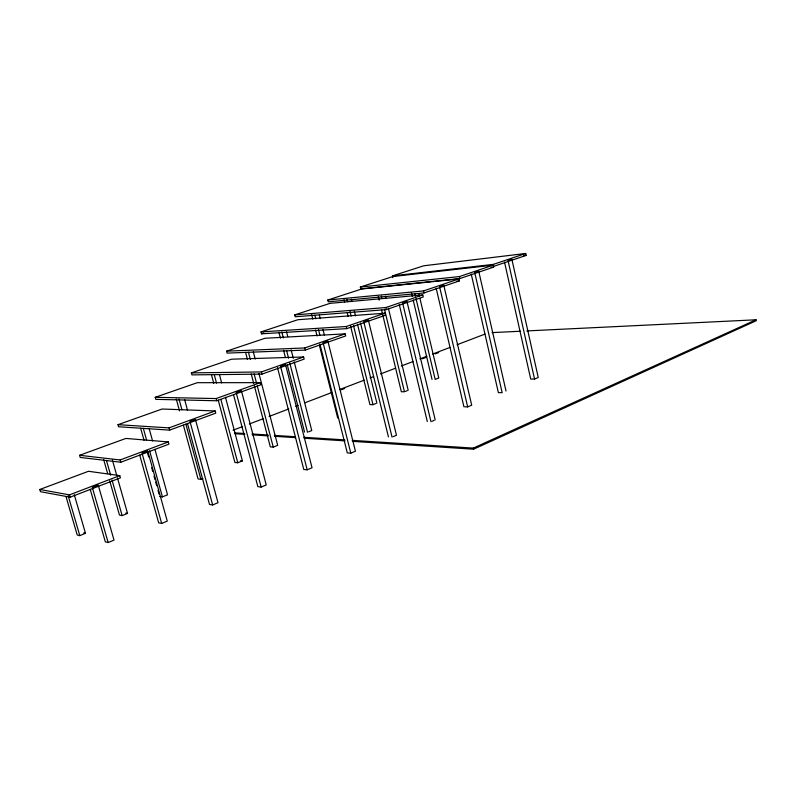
<?xml version="1.0" encoding="UTF-8"?>
<svg xmlns="http://www.w3.org/2000/svg" width="796" height="796" viewBox="0 0 796 796"><rect width="100%" height="100%" fill="white"/><g stroke="black" fill="none" stroke-linecap="round" stroke-linejoin="round"><path stroke-width="1.19" d="M352.419 441.352L473.59 449.203L756.2 320.728L756.021 319.793L526.783 330.927M352.17 440.357L473.331 448.088L756.021 319.793M432.039 421.263L434.148 420.368M467.66 406.895L471.7 405.184L443.74 285.157L439.551 286.58L467.66 406.895L464.864 406.836M534.544 379.055L538.245 377.483L511.848 259.188L508.017 260.481L534.544 379.055L530.733 379.065L504.515 262.123M350.797 453.163L355.434 451.203L327.853 341.046L323.077 342.718L350.797 453.163L347.285 452.884L319.922 344.071M393.154 436.666L396.468 435.253L368.329 320.032L363.752 321.614L392.05 437.133M261.158 487.072L266.242 484.933L241.377 390.657L236.153 392.547L261.158 487.072L257.864 486.645L233.556 394.886M307.186 469.809L312.042 467.759L285.535 364.558L280.53 366.329L307.186 469.809L303.783 469.461L277.496 367.603M212.661 504.953L217.995 502.714L195.418 419.412L189.965 421.422L212.661 504.953L209.507 504.445L187.518 423.641M161.678 523.44L167.26 521.101L147.688 450.884L141.986 453.024L161.678 523.44L158.673 522.843L139.708 455.103M108.157 542.534L114.017 540.096L98.246 485.122L92.296 487.401L108.157 542.534L105.331 541.837L90.207 489.341M109.689 480.764L119.47 515.072L122.146 515.609L127.539 513.43L117.45 477.879M65.968 496.455L77.212 534.992L79.799 535.628L85.48 533.31L74.277 494.714M159.678 496.445L162.424 496.883L167.538 494.823L154.912 449.322M218.233 400.129L234.89 462.466L237.765 462.755L242.412 460.894L225.477 397.284M183.408 425.223L198.075 478.953L200.891 479.311L202.841 478.525M350.578 326.171L369.931 404.597L372.996 404.676L375.921 403.512M308.589 431.84L311.763 430.566L294.212 361.911M254.352 385.861L270.322 446.874L273.257 447.103L277.685 445.332L258.949 373.463M405.383 391.413L407.254 390.667M70.138 497.182L120.405 477.869L119.768 475.62L88.485 471.282L39.8 489.49L40.447 491.689L70.138 497.182L69.471 494.873L39.8 489.49M233.099 430.188L242.382 426.646M249.347 423.989L263.267 418.676M269.078 416.467L288.799 408.935M295.764 406.278L298.082 405.393M305.047 402.736L331.733 392.557M339.852 389.453L364.22 380.16M370.021 377.951L373.503 376.617M380.468 373.961L395.552 368.21M401.353 365.991L412.955 361.563M419.92 358.906L426.875 356.25M432.676 354.041L450.088 347.394M457.043 344.748L484.893 334.121M341.215 389.821L344.698 388.488M422.417 358.787L425.9 357.464M435.183 353.912L438.666 352.588M69.471 494.873L119.768 475.62M120.773 462.247L168.921 444.148L168.304 441.929L125.897 438.437L79.59 455.292L80.207 457.431L120.773 462.247L120.126 459.969L79.59 455.292M120.126 459.969L168.304 441.929M169.657 430.119L215.746 413.154L215.159 410.955L162.125 409.015L118.007 424.686L118.594 426.765L169.657 430.119L169.041 427.88L118.007 424.686M169.041 427.88L215.159 410.955M216.731 400.766L260.839 384.826L260.272 382.657L197.309 382.687L155.22 397.313L155.777 399.353L216.731 400.766L216.134 398.557L155.22 397.313M216.134 398.557L260.272 382.657M261.954 374.12L304.152 359.115L303.604 356.986L231.586 359.195L191.368 372.896L191.906 374.886L261.954 374.12L261.387 371.931L191.368 372.896M261.387 371.931L303.604 356.986M305.306 350.091L345.663 335.952L345.146 333.852L265.058 338.27L226.591 351.165L227.109 353.116L305.306 350.091L304.759 347.952L226.591 351.165M304.759 347.952L345.146 333.852M346.767 328.619L385.373 315.266L384.876 313.196L297.843 319.723L261.008 331.912L261.506 333.813L346.767 328.619L346.25 326.509L261.008 331.912M346.25 326.509L384.876 313.196M386.339 309.604L423.263 296.948L422.785 294.928L330.022 303.356L294.709 314.918L295.187 316.778L386.339 309.604L385.841 307.535L294.709 314.918M424.019 292.958L459.342 280.928L458.884 278.938L361.673 289.008L327.803 300.012L328.26 301.843L424.019 292.958L423.542 290.928L327.803 300.012M385.841 307.535L422.785 294.928M392.438 275.894L423.701 265.794L525.728 253.466L526.146 255.387L493.809 266.332L493.361 264.381L392.438 275.894L392.866 277.655M423.542 290.928L458.884 278.938M459.839 278.57L493.629 267.108L493.192 265.158L392.886 276.53L360.349 287.048L360.787 288.849L459.839 278.57L459.372 276.57L360.349 287.048M493.361 264.381L525.728 253.466M459.372 276.57L493.192 265.158M261.506 333.813L263.804 333.046M523.688 255.675L526.146 255.387M491.182 267.386L493.629 267.108M456.884 281.187L459.342 280.928M492.097 332.609L520.594 331.226M234.721 432.875L244.611 433.502M252.024 433.979L268.103 435.004M274.282 435.392L295.296 436.735M303.953 437.293L344.748 439.889M234.949 433.74L244.84 434.377M252.262 434.855L268.332 435.9M274.52 436.298L295.535 437.661M304.191 438.228L344.996 440.875M240.482 460.705L242.412 460.894M125.748 513.082L127.539 513.43M83.749 532.902L85.48 533.31M68.177 495.749L79.799 535.628M106.594 460.964L110.654 475.222M112.007 479.968L122.146 515.609M103.619 459.471L107.669 473.67M112.405 460.108L116.773 475.51M140.673 428.288L144.006 440.238M147.668 453.392L148.673 456.984M151.668 467.74L152.673 471.332M154.006 476.117L155.011 479.699M155.678 482.097L156.673 485.679M158.006 490.465L159.011 494.047M149.26 428.964L152.583 440.944M143.33 428.318L146.623 440.138M149.588 450.775L162.424 496.883M184.642 399.652L187.567 410.408M179.01 399.015L181.946 409.801M185.866 424.188L200.891 479.311M176.244 398.955L179.498 410.895M214.313 374.836L216.532 383.155M220.97 399.791L237.765 462.755M211.507 374.956L213.746 383.354M219.407 374.478L221.646 382.886M248.461 352.25L250.342 359.454M254.113 373.861L256.62 383.463M257.247 385.871L273.257 447.103M245.576 352.359L247.456 359.543M251.218 373.901L253.725 383.463M253.327 351.902L255.198 359.086M286.52 331.793L287.754 336.608M291.137 349.862L293.296 358.29M281.834 331.992L283.366 337.962M286.729 351.096L288.57 358.25M289.794 363.026L307.525 432.258M278.918 332.23L280.461 338.24M283.555 350.28L285.406 357.494M287.256 364.717L304.55 432.089M319.355 315.027L320.251 318.609M322.947 329.355L324.44 335.325M314.878 315.216L315.773 318.808M318.48 329.584L319.982 335.564M311.604 314.301L312.818 319.126M315.554 329.982L317.067 336.012M319.495 345.663L337.703 418.019M344.021 299.634L344.618 302.042M347.295 312.898L348.19 316.519M360.508 323.047L388.448 436.924M351.344 299.187L351.931 301.575M354.28 311.127L355.454 315.913M357.513 324.27L376.886 403.124M347.036 299.306L347.623 301.704M349.991 311.276L351.165 316.072M353.524 325.644L372.996 404.676M381.314 296.072L381.891 298.47M384.498 309.236L404.448 391.781L401.343 391.751L381.493 309.773M378.279 296.51L379.155 300.132M385.483 296.152L386.06 298.56M388.388 308.221L408.189 390.299M435.203 419.92L406.955 301.435L402.577 302.928L430.974 421.711M399.244 304.44L427.303 421.562M418.805 293.605L419.383 296.022M419.95 298.43L438.775 377.991L435.183 379.423L415.99 298.48M414.845 293.644L415.413 296.062M411.442 292.739L412.298 296.351M413.164 299.963L432.039 379.433M436.148 288.152L463.929 406.806M473.331 448.088L473.59 449.203M506.027 391.035L478.695 271.108L474.695 272.471L502.167 392.687L498.386 392.647L471.232 274.083"/></g></svg>
